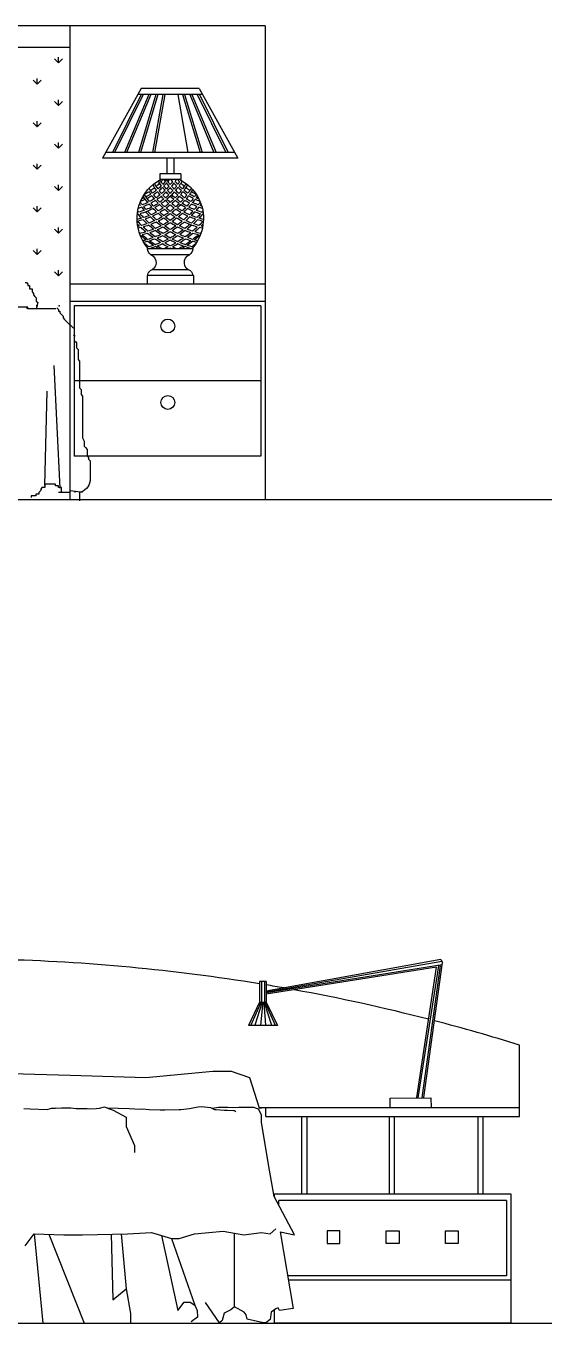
# Model space of a CAD drawing. Header units: inches. Extents: x 15.4 to 57.9, y 9.9 to 34.7.
# Drawn here: x 28.649 to 29.855, y 12.64 to 15.654 of the extents above; entities that cross this region are included whole.
import ezdxf

# ---------------------------------------------------------------- set-up
doc = ezdxf.new("R2010")
doc.units = ezdxf.units.IN
doc.header["$MEASUREMENT"] = 0
doc.layers.add('02', color=2, linetype='Continuous')
doc.layers.add('1', color=1, linetype='Continuous')

msp = doc.modelspace()

# ---------------------------------------------------------------- linework, layer by layer
at = {"layer": '02'}
for p, q in [((29.2062, 15.6542), (26.7522, 15.6542)), ((28.7515, 15.6542), (28.7515, 14.5542)), ((29.2062, 15.6542), (29.2062, 14.5542)), ((28.7515, 15.6042), (27.2069, 15.6042)), ((28.7251, 15.5686), (28.7158, 15.5779)), ((28.7251, 15.5686), (28.7251, 15.5817)), ((28.7251, 15.5686), (28.7344, 15.5779)), ((28.6756, 15.5191), (28.6663, 15.5284)), ((28.6756, 15.5191), (28.6756, 15.5322)), ((28.6756, 15.5191), (28.6849, 15.5284)), ((28.9178, 15.5087), (28.8278, 15.3467)), ((28.9173, 15.4952), (28.8508, 15.3602)), ((28.9223, 15.4952), (28.8558, 15.3602)), ((28.9351, 15.4952), (28.8788, 15.3602)), ((28.94, 15.4952), (28.8837, 15.3602)), ((29.0603, 15.4952), (28.9103, 15.4952)), ((28.952, 15.4952), (28.9111, 15.3602)), ((28.9567, 15.4952), (28.9158, 15.3602)), ((29.0528, 15.5087), (28.9178, 15.5087)), ((28.968, 15.4952), (28.9443, 15.3602)), ((28.9726, 15.4952), (28.9489, 15.3602)), ((29.0025, 15.4952), (29.0262, 15.3602)), ((29.0138, 15.4952), (29.0547, 15.3602)), ((29.0185, 15.4952), (29.0594, 15.3602)), ((29.0306, 15.4952), (29.0868, 15.3602)), ((29.0354, 15.4952), (29.0917, 15.3602)), ((29.0482, 15.4952), (29.1147, 15.3602)), ((29.0528, 15.5087), (29.1428, 15.3467)), ((29.0532, 15.4952), (29.1197, 15.3602)), ((28.7251, 15.4696), (28.7158, 15.4789)), ((28.7251, 15.4696), (28.7251, 15.4827)), ((28.7251, 15.4696), (28.7344, 15.4789)), ((28.6756, 15.4201), (28.6756, 15.4332)), ((28.6756, 15.4201), (28.6663, 15.4294)), ((28.6756, 15.4201), (28.6849, 15.4294)), ((28.7251, 15.3706), (28.7158, 15.3799)), ((28.7251, 15.3706), (28.7251, 15.3837)), ((28.7251, 15.3706), (28.7344, 15.3799)), ((29.1428, 15.3467), (28.8278, 15.3467)), ((29.1353, 15.3602), (28.8353, 15.3602)), ((28.9772, 15.3467), (28.9772, 15.3107)), ((28.9934, 15.3467), (28.9934, 15.3107)), ((28.6756, 15.3211), (28.6663, 15.3304)), ((28.6756, 15.3211), (28.6756, 15.3342)), ((28.6756, 15.3211), (28.6849, 15.3304)), ((28.7251, 15.2716), (28.7251, 15.2847)), ((29.0096, 15.3107), (28.961, 15.3107)), ((28.961, 15.3107), (28.961, 15.2972)), ((29.0096, 15.2972), (28.961, 15.2972)), ((29.0096, 15.3107), (29.0096, 15.2972)), ((28.7251, 15.2716), (28.7158, 15.2809)), ((28.7251, 15.2716), (28.7344, 15.2809)), ((28.6756, 15.2221), (28.6663, 15.2314)), ((28.6756, 15.2221), (28.6756, 15.2352)), ((28.6756, 15.2221), (28.6849, 15.2314)), ((28.7251, 15.1726), (28.7158, 15.1819)), ((28.7251, 15.1726), (28.7251, 15.1857)), ((28.7251, 15.1726), (28.7344, 15.1819)), ((28.6756, 15.1231), (28.6663, 15.1324)), ((28.6756, 15.1231), (28.6756, 15.1362)), ((28.6756, 15.1231), (28.6849, 15.1324)), ((29.0379, 15.1361), (28.9327, 15.1361)), ((29.0303, 15.1226), (28.9403, 15.1226)), ((28.7251, 15.0736), (28.7158, 15.0829)), ((28.7251, 15.0736), (28.7251, 15.0867)), ((28.7251, 15.0736), (28.7344, 15.0829)), ((28.9313, 15.074), (28.9313, 15.0542)), ((29.0393, 15.074), (28.9313, 15.074)), ((29.0269, 15.0875), (28.9436, 15.0875)), ((29.0393, 15.074), (29.0393, 15.0542)), ((28.6476, 15.0579), (28.6509, 15.0579)), ((28.6509, 15.0579), (28.6541, 15.0543)), ((28.6541, 15.0543), (28.6541, 15.0508)), ((28.6541, 15.0508), (28.6574, 15.0508)), ((28.6574, 15.0508), (28.6574, 15.0436)), ((28.6574, 15.0436), (28.6639, 15.0436)), ((28.6639, 15.0436), (28.6639, 15.0364)), ((29.2062, 15.0542), (28.7515, 15.0542)), ((28.6639, 15.0364), (28.6671, 15.0329)), ((28.6671, 15.0329), (28.6671, 15.0293)), ((28.6671, 15.0293), (28.6704, 15.0257)), ((28.6704, 15.0257), (28.6736, 15.0221)), ((28.6736, 15.0221), (28.6736, 15.015)), ((28.6736, 15.015), (28.6769, 15.0114)), ((28.6769, 15.0114), (28.6736, 14.9971)), ((29.2062, 15.0142), (28.7515, 15.0142)), ((28.6541, 15.0007), (28.6216, 15.0007)), ((28.6541, 14.9971), (28.6509, 15.0007)), ((28.6541, 14.9971), (28.6541, 15.0007)), ((28.7192, 14.9971), (28.6541, 14.9971)), ((28.6769, 15.0042), (28.6736, 15.0042)), ((28.7217, 14.999), (28.7252, 14.9952)), ((28.7252, 14.9952), (28.7252, 14.9913)), ((28.7252, 14.9913), (28.7287, 14.9913)), ((28.7287, 14.9913), (28.7287, 14.9874)), ((28.7287, 14.9874), (28.7322, 14.9836)), ((28.7322, 14.9836), (28.7357, 14.9797)), ((28.7615, 15.0042), (28.7615, 14.6542)), ((29.1962, 15.0042), (28.7615, 15.0042)), ((29.1962, 15.0042), (29.1962, 14.6542)), ((28.7357, 14.9797), (28.7357, 14.9758)), ((28.7357, 14.9758), (28.7392, 14.972)), ((28.7392, 14.972), (28.7428, 14.9681)), ((28.7428, 14.9681), (28.7603, 14.9523)), ((28.7603, 14.9368), (28.7638, 14.933)), ((28.7638, 14.9214), (28.7673, 14.9175)), ((28.7673, 14.9175), (28.7673, 14.9059)), ((28.7673, 14.9059), (28.7709, 14.9021)), ((28.7709, 14.9021), (28.7709, 14.8789)), ((28.7289, 14.5804), (28.7154, 14.8651)), ((28.7709, 14.8789), (28.7744, 14.875)), ((28.7744, 14.875), (28.7744, 14.8133)), ((28.6938, 14.5863), (28.6992, 14.8058)), ((29.1962, 14.8292), (28.7615, 14.8292)), ((28.7744, 14.8133), (28.7779, 14.8094)), ((28.7779, 14.8094), (28.7779, 14.7978)), ((28.7779, 14.7978), (28.7814, 14.794)), ((28.7814, 14.794), (28.7814, 14.6974)), ((28.7814, 14.6974), (28.7849, 14.6897)), ((28.7849, 14.6897), (28.7849, 14.6781)), ((29.1962, 14.6542), (28.7615, 14.6542)), ((28.7849, 14.6781), (28.7884, 14.6743)), ((28.7884, 14.6743), (28.7919, 14.6704)), ((28.7919, 14.6704), (28.7919, 14.655)), ((28.7919, 14.655), (28.7954, 14.6511)), ((28.7954, 14.6511), (28.7954, 14.6472)), ((28.7954, 14.6472), (28.799, 14.6434)), ((28.799, 14.6434), (28.799, 14.597)), ((28.7182, 14.5893), (28.6936, 14.5893)), ((28.6936, 14.5893), (28.6936, 14.5816)), ((28.7182, 14.5855), (28.7182, 14.5893)), ((28.662, 14.5623), (28.662, 14.5584)), ((28.6725, 14.5623), (28.662, 14.5623)), ((28.6725, 14.5662), (28.6725, 14.5623)), ((28.6795, 14.5662), (28.6725, 14.5662)), ((28.683, 14.5739), (28.6795, 14.57)), ((28.6795, 14.57), (28.6795, 14.5662)), ((28.6866, 14.5816), (28.683, 14.5739)), ((28.6866, 14.5777), (28.683, 14.5777)), ((28.6936, 14.5816), (28.6866, 14.5816)), ((28.7252, 14.5855), (28.7182, 14.5855)), ((28.7252, 14.5816), (28.7252, 14.5855)), ((28.7322, 14.5816), (28.7252, 14.5816)), ((28.7498, 14.57), (28.7252, 14.57)), ((28.7322, 14.57), (28.7322, 14.5816)), ((28.7533, 14.5739), (28.7498, 14.57)), ((28.7814, 14.57), (28.7533, 14.5739)), ((28.7638, 14.57), (28.7638, 14.5739)), ((28.7738, 14.57), (28.7738, 14.551)), ((26.6619, 14.5542), (29.2999, 14.5542)), ((29.6149, 13.4852), (29.2085, 13.4116)), ((29.6169, 13.4799), (29.2091, 13.4093)), ((29.5753, 13.1642), (29.6187, 13.4777)), ((29.6149, 13.4852), (29.6187, 13.4777)), ((29.6049, 13.4668), (29.2085, 13.4043)), ((29.6177, 13.4724), (29.2091, 13.4078)), ((29.5587, 13.1642), (29.6049, 13.4668)), ((29.5618, 13.1635), (29.6101, 13.4701)), ((29.5717, 13.1636), (29.6143, 13.4701)), ((29.2084, 13.4337), (29.1931, 13.4336)), ((29.1931, 13.4336), (29.1932, 13.3859)), ((29.1977, 13.4333), (29.1979, 13.3859)), ((29.2046, 13.4333), (29.2047, 13.3859)), ((29.2084, 13.4337), (29.2086, 13.3858)), ((29.1932, 13.3859), (29.1673, 13.3316)), ((29.196, 13.3852), (29.1731, 13.3321)), ((29.1991, 13.3858), (29.1824, 13.3327)), ((29.1932, 13.3859), (29.2086, 13.3859)), ((29.201, 13.3858), (29.195, 13.3322)), ((29.2029, 13.3846), (29.2068, 13.3322)), ((29.2035, 13.3852), (29.2212, 13.3323)), ((29.2054, 13.3859), (29.2294, 13.3323)), ((29.2086, 13.3859), (29.2349, 13.3319)), ((29.2349, 13.3319), (29.1673, 13.3316)), ((29.7977, 13.1201), (29.7977, 13.2862)), ((28.6157, 13.2204), (28.7525, 13.2159)), ((28.7525, 13.2159), (28.9286, 13.2109)), ((28.9286, 13.2109), (29.0846, 13.2258)), ((29.0846, 13.2258), (29.127, 13.2258)), ((29.127, 13.2258), (29.1698, 13.211)), ((29.1698, 13.211), (29.1919, 13.1401)), ((28.8209, 13.1394), (28.8324, 13.1428)), ((28.8324, 13.1428), (28.8385, 13.1401)), ((29.0454, 13.1415), (29.0503, 13.1428)), ((29.0503, 13.1428), (29.0582, 13.1435)), ((29.0582, 13.1435), (29.0789, 13.1408)), ((29.4967, 13.163), (29.5919, 13.1634)), ((29.4968, 13.1399), (29.4967, 13.163)), ((29.5919, 13.1634), (29.592, 13.1403)), ((28.6443, 13.1387), (28.6595, 13.1381)), ((28.6595, 13.1381), (28.6991, 13.1367)), ((28.6991, 13.1367), (28.7088, 13.1394)), ((28.7088, 13.1394), (28.7186, 13.1394)), ((28.7186, 13.1394), (28.732, 13.1401)), ((28.732, 13.1401), (28.7539, 13.1401)), ((28.7539, 13.1401), (28.7667, 13.1387)), ((28.7667, 13.1387), (28.7916, 13.1387)), ((28.7916, 13.1387), (28.7971, 13.1381)), ((28.7971, 13.1381), (28.8129, 13.1387)), ((28.8129, 13.1387), (28.8209, 13.1394)), ((28.8377, 13.1401), (28.8526, 13.1349)), ((28.8385, 13.1401), (28.8895, 13.1388)), ((28.8526, 13.1349), (28.8823, 13.1185)), ((28.8823, 13.1185), (28.8823, 13.0966)), ((28.8895, 13.1388), (28.9163, 13.1374)), ((28.9163, 13.1374), (28.9212, 13.1381)), ((28.9212, 13.1381), (28.9364, 13.1361)), ((28.9364, 13.1361), (28.9614, 13.1354)), ((28.9614, 13.1354), (28.9724, 13.1354)), ((28.9724, 13.1354), (29.0058, 13.1361)), ((29.0058, 13.1361), (29.0095, 13.1361)), ((29.0095, 13.1361), (29.0302, 13.1388)), ((29.0302, 13.1388), (29.0454, 13.1415)), ((29.0789, 13.1408), (29.088, 13.1367)), ((29.0826, 13.1394), (29.0978, 13.1415)), ((29.088, 13.1367), (29.0917, 13.1361)), ((29.0917, 13.1361), (29.1112, 13.1347)), ((29.0978, 13.1415), (29.1191, 13.1415)), ((29.1112, 13.1347), (29.1179, 13.1347)), ((29.1179, 13.1347), (29.1325, 13.134)), ((29.1191, 13.1415), (29.1301, 13.1408)), ((29.1301, 13.1408), (29.1447, 13.1415)), ((29.1325, 13.134), (29.1355, 13.134)), ((29.1355, 13.134), (29.1374, 13.1307)), ((29.1447, 13.1415), (29.1788, 13.1415)), ((29.1788, 13.1415), (29.1897, 13.1381)), ((29.1897, 13.1381), (29.1977, 13.1234)), ((29.1919, 13.1401), (29.1966, 13.1393)), ((29.7977, 13.1401), (29.1919, 13.1401)), ((29.1977, 13.1059), (29.1977, 13.1234)), ((29.2077, 13.1201), (29.2077, 13.1401)), ((29.2077, 13.1201), (29.7977, 13.1201)), ((29.2917, 12.9401), (29.2917, 13.1201)), ((29.3037, 12.9401), (29.3037, 13.1201)), ((29.4953, 12.9401), (29.4953, 13.1201)), ((29.592, 13.1403), (29.4968, 13.1399)), ((29.5073, 12.9401), (29.5073, 13.1201)), ((29.7017, 12.9401), (29.7017, 13.1201)), ((29.7137, 12.9401), (29.7137, 13.1201)), ((28.8823, 13.0966), (28.902, 13.0527)), ((29.2165, 12.9951), (29.1977, 13.1059)), ((28.902, 13.0527), (28.902, 13.0362)), ((29.2268, 12.9345), (29.2165, 12.9951)), ((29.2742, 12.8454), (29.2268, 12.9345)), ((29.2277, 12.9401), (29.7777, 12.9401)), ((29.2277, 12.9327), (29.2277, 12.9401)), ((29.7777, 12.9401), (29.7777, 12.6401)), ((29.7677, 12.9251), (29.2377, 12.9251)), ((29.2377, 12.9139), (29.2377, 12.9251)), ((29.7677, 12.9251), (29.7677, 12.7501)), ((28.6479, 12.8195), (28.6683, 12.8478)), ((28.6683, 12.8478), (28.689, 12.6401)), ((28.6683, 12.8478), (28.7373, 12.845)), ((28.7028, 12.8464), (28.7846, 12.6401)), ((28.7373, 12.845), (28.7808, 12.845)), ((28.7808, 12.845), (28.8856, 12.8478)), ((28.8478, 12.8468), (28.8516, 12.6938)), ((28.8713, 12.8474), (28.8826, 12.72)), ((28.8856, 12.8478), (28.9418, 12.8507)), ((28.9418, 12.8507), (28.9878, 12.8365)), ((28.9648, 12.8436), (29.003, 12.669)), ((29.0057, 12.8365), (29.0415, 12.8478)), ((29.0415, 12.8478), (29.108, 12.8535)), ((29.108, 12.8535), (29.1566, 12.845)), ((29.1351, 12.6779), (29.1351, 12.8487)), ((29.1566, 12.845), (29.1975, 12.8507)), ((29.1975, 12.8507), (29.2179, 12.8478)), ((29.2179, 12.8478), (29.2307, 12.8592)), ((29.2407, 12.8524), (29.2709, 12.6743)), ((29.2407, 12.8524), (29.2742, 12.8454)), ((29.35, 12.8548), (29.35, 12.8248)), ((29.38, 12.8548), (29.35, 12.8548)), ((29.38, 12.8248), (29.38, 12.8548)), ((29.4877, 12.8548), (29.5177, 12.8548)), ((29.4877, 12.8248), (29.4877, 12.8548)), ((29.5177, 12.8548), (29.5177, 12.8248)), ((29.6254, 12.8548), (29.6554, 12.8548)), ((29.6254, 12.8248), (29.6254, 12.8548)), ((29.6554, 12.8548), (29.6554, 12.8248)), ((28.9878, 12.8365), (29.0427, 12.6814)), ((28.9878, 12.8365), (29.0057, 12.8365)), ((29.35, 12.8248), (29.38, 12.8248)), ((29.5177, 12.8248), (29.4877, 12.8248)), ((29.6554, 12.8248), (29.6254, 12.8248)), ((29.7677, 12.7501), (29.258, 12.7501)), ((28.8516, 12.6938), (28.8826, 12.72)), ((28.8826, 12.72), (28.8925, 12.6622)), ((28.8826, 12.72), (28.8826, 12.72)), ((29.7777, 12.7401), (29.2597, 12.7401)), ((28.8925, 12.6622), (28.8925, 12.6401)), ((29.003, 12.669), (29.0178, 12.6883)), ((29.0178, 12.6883), (29.0315, 12.6883)), ((29.0315, 12.6883), (29.0427, 12.6814)), ((29.0427, 12.6814), (29.0476, 12.669)), ((29.0476, 12.669), (29.0489, 12.6539)), ((29.0995, 12.6409), (29.0672, 12.6878)), ((29.1106, 12.6631), (29.1062, 12.6458)), ((29.1262, 12.6705), (29.1106, 12.6631)), ((29.1351, 12.6779), (29.1262, 12.6705)), ((29.1574, 12.6656), (29.1351, 12.6779)), ((29.1618, 12.6594), (29.1574, 12.6656)), ((29.1641, 12.6495), (29.1618, 12.6594)), ((29.2197, 12.6656), (29.2175, 12.6483)), ((29.2309, 12.673), (29.2197, 12.6656)), ((29.2277, 12.6401), (29.2277, 12.6709)), ((29.2364, 12.6754), (29.2309, 12.673)), ((29.2398, 12.6693), (29.2364, 12.6754)), ((29.2709, 12.6743), (29.2398, 12.6693)), ((27.7577, 12.6401), (29.1977, 12.6401)), ((29.0489, 12.6539), (29.034, 12.6429)), ((29.034, 12.6429), (29.034, 12.6429)), ((29.1062, 12.6458), (29.0995, 12.6409)), ((29.0995, 12.6409), (29.0995, 12.6409)), ((29.2019, 12.6409), (29.1641, 12.6495)), ((29.1977, 12.6418), (29.1977, 12.6401)), ((29.2075, 12.6409), (29.2019, 12.6409)), ((29.2175, 12.6483), (29.2075, 12.6409)), ((29.7777, 12.6401), (29.2277, 12.6401))]:
    msp.add_line(p, q, dxfattribs=at)
for centre in [(28.9795, 14.9569), (28.9795, 14.7794)]:
    msp.add_circle(centre, 0.0161, dxfattribs=at)
for start, end in [(80.7618, 88.5759), (80.0305, 80.5616), (75.5921, 79.7125), (72.7687, 75.413)]:
    msp.add_arc((28.4777, 9.0302), 4.456, start, end, dxfattribs=at)
at = {"layer": '02', "extrusion": (0, 0, -1)}
for centre, major_axis, ratio, start_param, end_param in [((29.0112, 15.2057), (0, 0.1036), 1, -1.236929, -0.487622), ((29.1037, 15.3806), (0.0001, 0.1852), 1, 4.089279, 4.172107), ((29.1037, 15.3806), (0, 0.1807), 1, 4.091245, 4.175672), ((28.8668, 15.3806), (0.0001, 0.1312), 1, 2.343515, 2.427209), ((28.8668, 15.3806), (0.0001, 0.1384), 1, 2.354134, 2.432854), ((29.1037, 15.3806), (0.0001, 0.1699), 1, 4.098648, 4.178922), ((29.1037, 15.3806), (0, 0.1654), 1, 4.104687, 4.179489), ((28.8668, 15.3806), (-0.0001, 0.1312), 1, 2.259444, 2.309429), ((28.8668, 15.3806), (0, 0.1384), 1, 2.216537, 2.321691), ((28.8668, 15.3806), (-0.0002, 0.1429), 1, 2.265319, 2.329812), ((29.1037, 15.3806), (0, 0.1654), 1, 4.021733, 4.076737), ((29.1037, 15.3806), (0.0006, 0.1564), 1, 4.115075, 4.146644), ((28.8668, 15.3806), (0.0001, 0.1519), 1, 2.276696, 2.336609), ((29.1037, 15.3806), (0.0001, 0.1519), 1, 4.035728, 4.131455), ((29.1037, 15.3806), (-0.0002, 0.1564), 1, 4.031457, 4.090408), ((28.8668, 15.3806), (-0.0003, 0.1429), 1, 2.194995, 2.232781), ((28.8668, 15.3806), (0.0001, 0.1519), 1, 2.185448, 2.246716), ((29.1037, 15.3806), (0.0003, 0.1429), 1, 4.050407, 4.088193), ((28.8668, 15.3806), (0.0002, 0.1564), 1, 2.192777, 2.251729), ((29.1037, 15.3806), (0.0004, 0.1519), 1, 3.943646, 4.003559), ((29.1037, 15.3806), (-0.0979, 0.0979), 1, 4.848035, 4.851813), ((28.8668, 15.3806), (0.1074, 0.1074), 1, 1.365939, 1.369225), ((29.1037, 15.3806), (0.0002, 0.1429), 1, 3.953372, 4.017865), ((28.8668, 15.3806), (0, 0.1654), 1, 2.206448, 2.261452), ((28.8668, 15.3806), (-0.0006, 0.1564), 1, 2.136545, 2.168114), ((29.1037, 15.3806), (0, 0.1384), 1, 3.961303, 4.028475), ((29.1037, 15.3806), (0.0001, 0.1312), 1, 3.973759, 4.023744), ((28.8668, 15.3806), (0.0001, 0.1654), 1, 2.133366, 2.178194), ((28.8668, 15.3806), (-0.0001, 0.1699), 1, 2.104263, 2.184537), ((29.1037, 15.3806), (-0.0002, 0.1384), 1, 3.850775, 3.929495), ((28.9593, 15.2057), (0, 0.1036), 1, 0.48764, 1.236947), ((29.1037, 15.3806), (-0.0001, 0.1312), 1, 3.855975, 3.93967), ((28.8668, 15.3806), (0, 0.1807), 1, 2.107513, 2.19194), ((28.8668, 15.3806), (-0.0001, 0.1852), 1, 2.111079, 2.193908), ((28.8668, 15.3806), (0.0002, 0.1384), 1, 2.706749, 2.756869), ((29.1037, 15.3806), (-0.0001, 0.2185), 1, 4.037285, 4.122142), ((28.8668, 15.3806), (0, 0.1312), 1, 2.586057, 2.684274), ((29.1037, 15.3806), (-0.0001, 0.214), 1, 4.033048, 4.131682), ((28.8668, 15.3806), (0, 0.1384), 1, 2.583418, 2.675011), ((28.8668, 15.3806), (0, 0.1429), 1, 2.581392, 2.670286), ((29.1037, 15.3806), (0.0007, 0.2014), 1, 4.086441, 4.122233), ((29.1037, 15.3806), (-0.0001, 0.1969), 1, 4.089568, 4.160237), ((28.8668, 15.3806), (0, 0.1519), 1, 2.574975, 2.65902), ((28.8668, 15.3806), (0, 0.1312), 1, 2.462232, 2.551547), ((29.1037, 15.3806), (0.0002, 0.2014), 1, 4.02189, 4.066821), ((28.8668, 15.3806), (-0.0001, 0.1384), 1, 2.467082, 2.551649), ((28.8668, 15.3806), (0.0001, 0.1429), 1, 2.466985, 2.548891), ((29.1037, 15.3806), (-0.0003, 0.1969), 1, 4.021564, 4.067405), ((28.8668, 15.3806), (0, 0.1519), 1, 2.467484, 2.544661), ((28.8668, 15.3806), (0, 0.1564), 1, 2.466711, 2.541779), ((29.1037, 15.3806), (0.0002, 0.1969), 1, 3.950062, 3.996192), ((29.1037, 15.3806), (-0.0003, 0.1852), 1, 4.018118, 4.066719), ((28.8668, 15.3806), (0, 0.1429), 1, 2.360183, 2.436162), ((29.1037, 15.3806), (-0.0001, 0.1807), 1, 4.017238, 4.067078), ((28.8668, 15.3806), (-0.0001, 0.1654), 1, 2.463512, 2.534795), ((29.1037, 15.3806), (-0.0001, 0.1852), 1, 3.944321, 3.993033), ((28.8668, 15.3806), (-0.0001, 0.1519), 1, 2.367631, 2.438816), ((29.1037, 15.3806), (0, 0.1699), 1, 4.019381, 4.072691), ((28.8668, 15.3806), (0.0002, 0.1564), 1, 2.367834, 2.436913), ((29.1037, 15.3806), (-0.0003, 0.1807), 1, 3.943485, 3.993338), ((28.8668, 15.3806), (0.0001, 0.1654), 1, 2.369791, 2.435135), ((29.1037, 15.3806), (0.0003, 0.1699), 1, 3.937672, 3.990668), ((28.8668, 15.3806), (0, 0.1699), 1, 2.290591, 2.433761), ((29.1037, 15.3806), (-0.0001, 0.1807), 1, 3.85738, 3.917548), ((28.8668, 15.3806), (0, 0.1564), 1, 2.28219, 2.340131), ((29.1037, 15.3806), (0.0002, 0.1654), 1, 3.939061, 3.993563), ((29.1037, 15.3806), (0, 0.1564), 1, 3.943053, 4.000994), ((28.8668, 15.3806), (-0.0002, 0.1654), 1, 2.289625, 2.344127), ((29.1037, 15.3806), (0, 0.1699), 1, 3.849669, 3.913353), ((28.8668, 15.3806), (0.0001, 0.1807), 1, 2.365636, 2.425805), ((29.1037, 15.3806), (-0.0001, 0.1654), 1, 3.848051, 3.913395), ((29.1037, 15.3806), (0.0001, 0.1564), 1, 3.844331, 3.913409), ((28.8668, 15.3806), (0.0003, 0.1807), 1, 2.289851, 2.339704), ((28.8668, 15.3806), (0, 0.1699), 1, 2.210497, 2.263807), ((29.1037, 15.3806), (0.0001, 0.1519), 1, 3.844368, 3.915553), ((28.8668, 15.3806), (0.0001, 0.1852), 1, 2.290152, 2.338865), ((29.1037, 15.3806), (0.0001, 0.1654), 1, 3.748389, 3.819672), ((29.1037, 15.3806), (0, 0.1429), 1, 3.847024, 3.923003), ((28.8668, 15.3806), (0.0001, 0.1807), 1, 2.216112, 2.265951), ((29.1037, 15.3806), (0, 0.1564), 1, 3.741407, 3.816474), ((28.8668, 15.3806), (0.0003, 0.1852), 1, 2.216466, 2.265067), ((29.1037, 15.3806), (0, 0.1519), 1, 3.738524, 3.8157), ((28.8668, 15.3806), (-0.0002, 0.1969), 1, 2.286993, 2.333123), ((29.1037, 15.3806), (-0.0001, 0.1429), 1, 3.734294, 3.816201), ((29.1037, 15.3806), (0.0001, 0.1384), 1, 3.731536, 3.816103), ((28.8668, 15.3806), (0.0003, 0.1969), 1, 2.21578, 2.261621), ((29.1037, 15.3806), (0, 0.1312), 1, 3.731639, 3.820954), ((28.8668, 15.3806), (-0.0002, 0.2014), 1, 2.216366, 2.261297), ((29.1037, 15.3806), (0, 0.1519), 1, 3.624165, 3.708211), ((28.8668, 15.3806), (0.0001, 0.1969), 1, 2.122948, 2.193617), ((29.1037, 15.3806), (0, 0.1429), 1, 3.612899, 3.701793), ((28.8668, 15.3806), (0.0002, 0.2014), 1, 2.128987, 2.192157), ((29.1037, 15.3806), (0, 0.1384), 1, 3.608174, 3.699768), ((28.8668, 15.3806), (0.001, 0.214), 1, 2.203437, 2.246196), ((29.1037, 15.3806), (0, 0.1312), 1, 3.598911, 3.697128), ((28.8668, 15.3806), (-0.0001, 0.214), 1, 2.152638, 2.187221), ((28.8668, 15.3806), (0.0011, 0.2185), 1, 2.156257, 2.178053), ((29.1037, 15.3806), (-0.0002, 0.1384), 1, 3.526316, 3.576436), ((29.0147, 15.2068), (0, 0.1067), 1, 3.988259, 5.02536), ((29.1037, 15.3806), (0.0018, 0.2491), 1, 4.012313, 4.028102), ((28.8668, 15.3806), (-0.0001, 0.1564), 1, 2.802867, 2.857379), ((28.8668, 15.3806), (-0.0001, 0.1654), 1, 2.782555, 2.864769), ((29.1037, 15.3806), (0.0004, 0.2365), 1, 4.057539, 4.075054), ((28.8668, 15.3806), (0, 0.1699), 1, 2.660414, 2.85248), ((29.1037, 15.3806), (-0.0001, 0.232), 1, 4.053609, 4.089799), ((28.8668, 15.3806), (0, 0.1429), 1, 2.702189, 2.791363), ((29.1037, 15.3806), (0.0001, 0.2365), 1, 3.998028, 4.038456), ((28.8668, 15.3806), (0, 0.1519), 1, 2.689303, 2.781321), ((28.8668, 15.3806), (0, 0.1564), 1, 2.68205, 2.771731), ((29.1037, 15.3806), (-0.0001, 0.232), 1, 3.992291, 4.033177), ((29.1037, 15.3806), (0.0004, 0.2365), 1, 3.927496, 3.976613), ((28.8668, 15.3806), (0.0001, 0.1654), 1, 2.667442, 2.752871), ((29.1037, 15.3806), (0.0001, 0.232), 1, 3.921041, 3.970725), ((29.1037, 15.3806), (0.0002, 0.2185), 1, 3.972463, 4.014991), ((28.8668, 15.3806), (0, 0.1564), 1, 2.570866, 2.652729), ((29.1037, 15.3806), (0.0001, 0.214), 1, 3.967216, 4.010388), ((28.8668, 15.3806), (0, 0.1807), 1, 2.641795, 2.721092), ((29.1037, 15.3806), (0.0002, 0.2185), 1, 3.89937, 3.951045), ((28.8668, 15.3806), (0, 0.1654), 1, 2.562027, 2.63994), ((28.8668, 15.3806), (0, 0.1699), 1, 2.556521, 2.632642), ((29.1037, 15.3806), (-0.0003, 0.214), 1, 3.895085, 3.947528), ((29.1037, 15.3806), (-0.0003, 0.2014), 1, 3.956528, 4.001794), ((28.8668, 15.3806), (-0.0001, 0.1807), 1, 2.544095, 2.616354), ((29.1037, 15.3806), (0, 0.2014), 1, 3.877408, 3.932315), ((28.8668, 15.3806), (0.0002, 0.1852), 1, 2.536307, 2.607118), ((28.8668, 15.3806), (0, 0.1699), 1, 2.46003, 2.529611), ((29.1037, 15.3806), (-0.0002, 0.1969), 1, 3.873044, 3.928955), ((29.1037, 15.3806), (-0.0003, 0.2014), 1, 3.795382, 3.855754), ((28.8668, 15.3806), (0.0002, 0.1807), 1, 2.450679, 2.516616), ((29.1037, 15.3806), (0.0001, 0.1852), 1, 3.8597, 3.918575), ((28.8668, 15.3806), (0, 0.1852), 1, 2.447417, 2.512), ((29.1037, 15.3806), (0.0001, 0.1969), 1, 3.786654, 3.8481), ((29.1037, 15.3806), (0, 0.1852), 1, 3.771185, 3.835768), ((28.8668, 15.3806), (-0.0001, 0.1969), 1, 2.435085, 2.496531), ((28.8668, 15.3806), (-0.0001, 0.1852), 1, 2.364612, 2.423487), ((29.1037, 15.3806), (-0.0002, 0.1807), 1, 3.766566, 3.832504), ((28.8668, 15.3806), (0.0003, 0.2014), 1, 2.427434, 2.487806), ((29.1037, 15.3806), (0, 0.1699), 1, 3.753574, 3.823155), ((28.8668, 15.3806), (0.0002, 0.1969), 1, 2.354232, 2.410144), ((29.1037, 15.3806), (-0.0002, 0.1852), 1, 3.676068, 3.746878), ((28.8668, 15.3806), (0, 0.2014), 1, 2.350872, 2.40578), ((29.1037, 15.3806), (0.0001, 0.1807), 1, 3.666831, 3.73909), ((29.1037, 15.3806), (0, 0.1699), 1, 3.650543, 3.726665), ((28.8668, 15.3806), (0.0003, 0.214), 1, 2.33566, 2.388103), ((28.8668, 15.3806), (0.0003, 0.2014), 1, 2.281393, 2.326659), ((29.1037, 15.3806), (0, 0.1654), 1, 3.643245, 3.721158), ((28.8668, 15.3806), (-0.0002, 0.2185), 1, 2.33214, 2.383815), ((29.1037, 15.3806), (0, 0.1807), 1, 3.562094, 3.64139), ((29.1037, 15.3806), (0, 0.1564), 1, 3.630457, 3.71232), ((28.8668, 15.3806), (-0.0001, 0.214), 1, 2.272795, 2.315967), ((29.1037, 15.3806), (0, 0.1699), 1, 3.539214, 3.622708), ((28.8668, 15.3806), (-0.0002, 0.2185), 1, 2.268198, 2.310726), ((29.1037, 15.3806), (-0.0001, 0.1654), 1, 3.530315, 3.615744), ((28.8668, 15.3806), (-0.0001, 0.232), 1, 2.312461, 2.362145), ((29.1037, 15.3806), (0, 0.1564), 1, 3.511453, 3.601134), ((28.8668, 15.3806), (-0.0004, 0.2365), 1, 2.306572, 2.355688), ((28.9558, 15.2068), (0, 0.1067), 1, 1.257825, 2.294926), ((28.8668, 15.3806), (0.0006, 0.2185), 1, 2.201407, 2.243509), ((29.1037, 15.3806), (0, 0.1519), 1, 3.501864, 3.593882), ((28.8668, 15.3806), (0.0001, 0.232), 1, 2.250014, 2.290899), ((29.1037, 15.3806), (0, 0.1699), 1, 3.430563, 3.510896), ((29.1037, 15.3806), (0, 0.1429), 1, 3.491823, 3.580996), ((28.8668, 15.3806), (-0.0001, 0.2365), 1, 2.244729, 2.285156), ((29.1037, 15.3806), (0, 0.1654), 1, 3.399243, 3.500697), ((28.8668, 15.3806), (0.0001, 0.232), 1, 2.193385, 2.229576), ((29.1037, 15.3806), (0.0001, 0.1564), 1, 3.425806, 3.480317), ((28.8668, 15.3806), (-0.0004, 0.2365), 1, 2.20812, 2.225636), ((29.1037, 15.3806), (-0.0001, 0.1519), 1, 3.444329, 3.471305), ((28.8668, 15.3806), (-0.0018, 0.2491), 1, 2.255096, 2.270884), ((28.8668, 15.3806), (0, 0.1807), 1, 2.851765, 2.911032), ((29.1037, 15.3806), (-0.0003, 0.2653), 1, 3.915159, 3.971031), ((28.8668, 15.3806), (0, 0.1852), 1, 2.839481, 2.915745), ((28.8668, 15.3806), (-0.1201, 0.1201), 1, 3.667061, 3.679191), ((29.1037, 15.3806), (0, 0.2536), 1, 3.96099, 4.019032), ((29.1037, 15.3806), (0.0005, 0.2698), 1, 3.922392, 3.946787), ((29.1037, 15.3806), (0.0001, 0.2491), 1, 3.951727, 3.999492), ((28.8668, 15.3806), (0, 0.1969), 1, 2.807747, 2.87587), ((29.1037, 15.3806), (0.0003, 0.2536), 1, 3.887786, 3.939779), ((28.8668, 15.3806), (0, 0.2014), 1, 2.7953, 2.86217), ((28.8668, 15.3806), (0, 0.1807), 1, 2.747497, 2.823742), ((28.8668, 15.3806), (0, 0.1852), 1, 2.737346, 2.812047), ((29.1037, 15.3806), (-0.0001, 0.2491), 1, 3.880085, 3.932553), ((29.1037, 15.3806), (-0.0002, 0.2536), 1, 3.812627, 3.86952), ((28.8668, 15.3806), (0.0001, 0.1969), 1, 2.710275, 2.781348), ((29.1037, 15.3806), (0, 0.2365), 1, 3.854641, 3.908663), ((28.8668, 15.3806), (0.0001, 0.2014), 1, 2.69987, 2.769681), ((29.1037, 15.3806), (-0.0001, 0.2491), 1, 3.802047, 3.859497), ((28.8668, 15.3806), (0, 0.1852), 1, 2.633729, 2.711444), ((29.1037, 15.3806), (-0.0001, 0.232), 1, 3.846445, 3.901106), ((29.1037, 15.3806), (-0.0001, 0.2365), 1, 3.774857, 3.834093), ((28.8668, 15.3806), (0, 0.1969), 1, 2.611423, 2.685431), ((29.1037, 15.3806), (-0.0001, 0.2185), 1, 3.822024, 3.878893), ((28.8668, 15.3806), (-0.0001, 0.2014), 1, 2.603387, 2.676108), ((29.1037, 15.3806), (-0.0001, 0.232), 1, 3.765054, 3.825013), ((29.1037, 15.3806), (-0.0001, 0.214), 1, 3.814584, 3.872292), ((28.8668, 15.3806), (0.0001, 0.214), 1, 2.577463, 2.646947), ((29.1037, 15.3806), (-0.0002, 0.2185), 1, 3.738037, 3.800461), ((28.8668, 15.3806), (0.0001, 0.1969), 1, 2.519545, 2.586978), ((28.8668, 15.3806), (-0.0001, 0.2185), 1, 2.56898, 2.637426), ((28.8668, 15.3806), (-0.0001, 0.2014), 1, 2.513055, 2.579322), ((29.1037, 15.3806), (0, 0.214), 1, 3.728287, 3.79164), ((29.1037, 15.3806), (0.0001, 0.2014), 1, 3.703863, 3.77013), ((28.8668, 15.3806), (0, 0.214), 1, 2.491545, 2.554897), ((29.1037, 15.3806), (0.0001, 0.2185), 1, 3.64576, 3.714207), ((29.1037, 15.3806), (-0.0001, 0.1969), 1, 3.696207, 3.76364), ((28.8668, 15.3806), (0.0002, 0.2185), 1, 2.482724, 2.545148), ((29.1037, 15.3806), (-0.0001, 0.214), 1, 3.636237, 3.705721), ((28.8668, 15.3806), (0.0001, 0.214), 1, 2.410893, 2.468602), ((29.1037, 15.3806), (0.0001, 0.2014), 1, 3.607077, 3.679799), ((28.8668, 15.3806), (0.0001, 0.232), 1, 2.458173, 2.518133), ((28.8668, 15.3806), (0.0001, 0.2185), 1, 2.40429, 2.461159), ((29.1037, 15.3806), (0, 0.1969), 1, 3.597755, 3.671762), ((28.8668, 15.3806), (0.0001, 0.2365), 1, 2.449093, 2.508329), ((29.1037, 15.3806), (0, 0.1852), 1, 3.571741, 3.649457), ((28.8668, 15.3806), (0.0001, 0.232), 1, 2.382079, 2.43674), ((29.1037, 15.3806), (0, 0.2014), 1, 3.420901, 3.582899), ((28.8668, 15.3806), (0.0001, 0.2491), 1, 2.423688, 2.481137), ((28.8668, 15.3806), (0, 0.2365), 1, 2.374523, 2.428545), ((29.1037, 15.3806), (-0.0001, 0.1969), 1, 3.501837, 3.57291), ((28.8668, 15.3806), (0.0002, 0.2536), 1, 2.413666, 2.470559), ((29.1037, 15.3806), (0, 0.1852), 1, 3.471138, 3.54584), ((29.1037, 15.3806), (-0.0001, 0.1807), 1, 3.459742, 3.535986), ((28.8668, 15.3806), (0.0001, 0.2491), 1, 2.350633, 2.403101), ((28.8668, 15.3806), (-0.0003, 0.2536), 1, 2.343408, 2.395401), ((29.1037, 15.3806), (0, 0.1969), 1, 3.407314, 3.475437), ((28.8668, 15.3806), (-0.0001, 0.2491), 1, 2.283694, 2.331459), ((29.1037, 15.3806), (0, 0.1852), 1, 3.367441, 3.443704), ((28.8668, 15.3806), (0.0003, 0.2653), 1, 2.312155, 2.368027), ((28.8668, 15.3806), (0, 0.2536), 1, 2.264153, 2.322195), ((29.1037, 15.3806), (0, 0.1807), 1, 3.372153, 3.43142), ((28.8668, 15.3806), (-0.0005, 0.2698), 1, 2.336417, 2.360812), ((29.1037, 15.3806), (0.1201, 0.1201), 1, 2.603994, 2.616124), ((28.8668, 15.3806), (-0.0006, 0.1969), 1, 2.905433, 2.92516), ((28.8668, 15.3806), (0.0001, 0.2014), 1, 2.887908, 2.922096), ((29.1037, 15.3806), (0.0033, 0.2806), 1, 3.864094, 3.877283), ((28.8668, 15.3806), (0, 0.214), 1, 2.850079, 2.919246), ((29.1037, 15.3788), (-0.0004, 0.2824), 1, 3.810698, 3.869612), ((29.1037, 15.3806), (-0.0003, 0.2698), 1, 3.850508, 3.905727), ((28.8668, 15.3806), (-0.0001, 0.2185), 1, 2.837128, 2.896791), ((29.1037, 15.3806), (0, 0.2806), 1, 3.797175, 3.856246), ((29.1037, 15.3806), (0.0002, 0.2653), 1, 3.837961, 3.893594), ((29.1037, 15.3806), (0.0002, 0.2698), 1, 3.768726, 3.828855), ((28.8668, 15.3806), (-0.0001, 0.232), 1, 2.797267, 2.854169), ((28.8668, 15.3806), (0.0002, 0.214), 1, 2.760783, 2.824485), ((28.8668, 15.3806), (-0.0001, 0.2185), 1, 2.749771, 2.812451), ((29.1037, 15.3806), (-0.0001, 0.2653), 1, 3.758742, 3.819377), ((29.1037, 15.3806), (-0.0001, 0.2536), 1, 3.729609, 3.791744), ((28.8668, 15.3806), (0.0001, 0.232), 1, 2.713058, 2.772978), ((28.8668, 15.3806), (0, 0.214), 1, 2.670586, 2.737209), ((28.8668, 15.3806), (-0.0002, 0.2365), 1, 2.702145, 2.761239), ((29.1037, 15.3806), (0, 0.2653), 1, 3.679933, 3.737651), ((28.8668, 15.3806), (0, 0.2185), 1, 2.659917, 2.725513), ((29.1037, 15.3806), (-0.0002, 0.2491), 1, 3.719313, 3.782099), ((29.1037, 15.3806), (-0.0002, 0.2536), 1, 3.649771, 3.709038), ((28.8668, 15.3806), (0, 0.232), 1, 2.62799, 2.690823), ((29.1037, 15.3806), (-0.0001, 0.2365), 1, 3.688768, 3.753612), ((29.1037, 15.3806), (-0.0001, 0.232), 1, 3.677971, 3.743638), ((28.8668, 15.3806), (0, 0.2365), 1, 2.617061, 2.679068), ((29.1037, 15.3806), (0.0001, 0.2491), 1, 3.636764, 3.696694), ((28.8668, 15.3806), (0.0001, 0.232), 1, 2.539548, 2.605215), ((29.1037, 15.3806), (0, 0.2365), 1, 3.604115, 3.666122), ((28.8668, 15.3806), (-0.0001, 0.2491), 1, 2.586492, 2.646423), ((28.8668, 15.3806), (0.0001, 0.2365), 1, 2.529574, 2.594418), ((29.1037, 15.3806), (0, 0.232), 1, 3.592363, 3.655195), ((28.8668, 15.3806), (0.0002, 0.2536), 1, 2.574149, 2.633416), ((29.1037, 15.3806), (0, 0.2185), 1, 3.557672, 3.623268), ((28.8668, 15.3806), (0.0002, 0.2491), 1, 2.501086, 2.563872), ((28.8668, 15.3806), (0, 0.2653), 1, 2.545535, 2.603253), ((29.1037, 15.3806), (0.0002, 0.2365), 1, 3.521945, 3.581039), ((29.1037, 15.3806), (0, 0.214), 1, 3.545977, 3.612599), ((28.8668, 15.3806), (-0.0001, 0.2536), 1, 2.492066, 2.554201), ((29.1037, 15.3806), (-0.0001, 0.232), 1, 3.510207, 3.570127), ((29.1037, 15.3806), (0.0001, 0.2185), 1, 3.470733, 3.533413), ((28.8668, 15.3806), (0, 0.2653), 1, 2.464222, 2.524857), ((29.1037, 15.3806), (-0.0002, 0.214), 1, 3.4587, 3.522401), ((28.8668, 15.3806), (-0.0002, 0.2698), 1, 2.45433, 2.514459), ((29.1037, 15.3806), (0.0001, 0.232), 1, 3.429016, 3.485918), ((28.8668, 15.3806), (-0.0002, 0.2653), 1, 2.38959, 2.445223), ((28.8668, 15.3806), (0, 0.2806), 1, 2.426939, 2.48601), ((29.1037, 15.3806), (0.0001, 0.2185), 1, 3.386601, 3.446264), ((28.8668, 15.3788), (0.0001, 0.2824), 1, 2.410272, 2.473535), ((28.8668, 15.3806), (0.0003, 0.2698), 1, 2.377459, 2.432678), ((29.1037, 15.3806), (0, 0.214), 1, 3.372237, 3.432921), ((29.1037, 15.3806), (-0.0001, 0.2014), 1, 3.36109, 3.395277), ((29.1037, 15.3806), (-0.1545, 0.1545), 1, 4.152075, 4.154647), ((28.8668, 15.3806), (-0.0033, 0.2806), 1, 2.405882, 2.419071), ((29.1037, 15.3806), (0.0006, 0.1969), 1, 3.358031, 3.377758), ((28.8668, 15.3806), (-0.0001, 0.232), 1, 2.871342, 2.904314), ((28.8668, 15.3806), (0.0002, 0.2365), 1, 2.855735, 2.897182), ((29.1037, 15.3788), (0.0001, 0.2914), 1, 3.757794, 3.798244), ((28.9509, 15.1375), (0, 0.0183), 1, 3.76252, 4.637037), ((29.1037, 15.3788), (0.0003, 0.2824), 1, 3.732545, 3.788428), ((28.8668, 15.3806), (0.0001, 0.2491), 1, 2.817156, 2.863079), ((28.8668, 15.3806), (-0.0001, 0.2365), 1, 2.784096, 2.84017), ((29.1037, 15.3806), (-0.0002, 0.2806), 1, 3.721909, 3.777963), ((28.8668, 15.3806), (0, 0.2536), 1, 2.803575, 2.848892), ((29.1037, 15.3788), (-0.0045, 0.2914), 1, 3.744045, 3.753854), ((29.1037, 15.3806), (0, 0.2698), 1, 3.692047, 3.749235), ((28.8668, 15.3806), (0.0001, 0.2491), 1, 2.746467, 2.80044), ((29.1037, 15.3788), (0.0005, 0.2824), 1, 3.677219, 3.711907), ((28.8668, 15.3806), (0.0002, 0.2536), 1, 2.733147, 2.786442), ((29.1037, 15.3806), (0, 0.2806), 1, 3.655164, 3.701073), ((29.1037, 15.3806), (0.0001, 0.2698), 1, 3.616937, 3.671136), ((28.8668, 15.3806), (-0.0001, 0.2491), 1, 2.667935, 2.724937), ((28.8668, 15.3806), (-0.0001, 0.2653), 1, 2.700421, 2.742572), ((28.8668, 15.3806), (0.0001, 0.2536), 1, 2.655085, 2.711414), ((29.1037, 15.3806), (0, 0.2653), 1, 3.604646, 3.659392), ((28.8668, 15.3806), (0.0022, 0.2698), 1, 2.678934, 2.696249), ((29.1037, 15.3806), (-0.0001, 0.2536), 1, 3.571774, 3.628103), ((28.8668, 15.3806), (0, 0.2653), 1, 2.623793, 2.67854), ((29.1037, 15.3806), (-0.0022, 0.2698), 1, 3.586933, 3.604248), ((29.1037, 15.3806), (0.0001, 0.2491), 1, 3.558248, 3.61525), ((28.8668, 15.3806), (-0.0001, 0.2698), 1, 2.612048, 2.666247), ((29.1037, 15.3806), (0.0001, 0.2653), 1, 3.540617, 3.582768), ((29.1037, 15.3806), (-0.0002, 0.2536), 1, 3.496742, 3.550037), ((28.8668, 15.3806), (0, 0.2806), 1, 2.58211, 2.628019), ((28.8668, 15.3806), (0, 0.2698), 1, 2.533951, 2.591138), ((29.1037, 15.3806), (-0.0001, 0.2491), 1, 3.482745, 3.536718), ((28.8668, 15.3788), (-0.0005, 0.2824), 1, 2.571273, 2.605961), ((29.1037, 15.3806), (0, 0.2536), 1, 3.412998, 3.47961), ((28.8668, 15.3806), (0, 0.2806), 1, 2.505858, 2.561912), ((29.1037, 15.3806), (0.0001, 0.2365), 1, 3.443013, 3.499087), ((28.8668, 15.3788), (0.0001, 0.2824), 1, 2.493406, 2.549289), ((29.1037, 15.3806), (0.0001, 0.2491), 1, 3.404219, 3.465267), ((28.8668, 15.3788), (0.0045, 0.2914), 1, 2.529402, 2.539211), ((29.0196, 15.1375), (0, 0.0183), 1, 1.646149, 2.520665), ((28.8668, 15.3788), (-0.0001, 0.2914), 1, 2.48494, 2.52539), ((29.1037, 15.3806), (-0.0002, 0.2365), 1, 3.386003, 3.42745), ((29.1037, 15.3806), (0.0001, 0.232), 1, 3.378873, 3.411846), ((28.9326, 15.1042), (0, 0.02), 1, 0.395769, 2.888485), ((29.038, 15.1042), (0, 0.02), 1, 3.3947, 5.887416), ((28.9471, 15.0744), (0, 0.0141), 1, 4.684072, 5.538883), ((29.0234, 15.0744), (0, 0.0141), 1, 0.744303, 1.599114), ((28.7684, 14.6038), (0, 0.0343), 0.909091, 1.769233, 2.965742)]:
    msp.add_ellipse(centre, major_axis=major_axis, ratio=ratio, start_param=start_param, end_param=end_param, dxfattribs=at)
at = {"layer": '02'}
msp.add_point((28.7266, 15.004), dxfattribs=at)
at = {"layer": '1'}
for p, q in [((15.7844, 14.5542), (36.0806, 14.5542)), ((15.7844, 12.6401), (36.0806, 12.6401))]:
    msp.add_line(p, q, dxfattribs=at)

doc.saveas('drawing.dxf')
